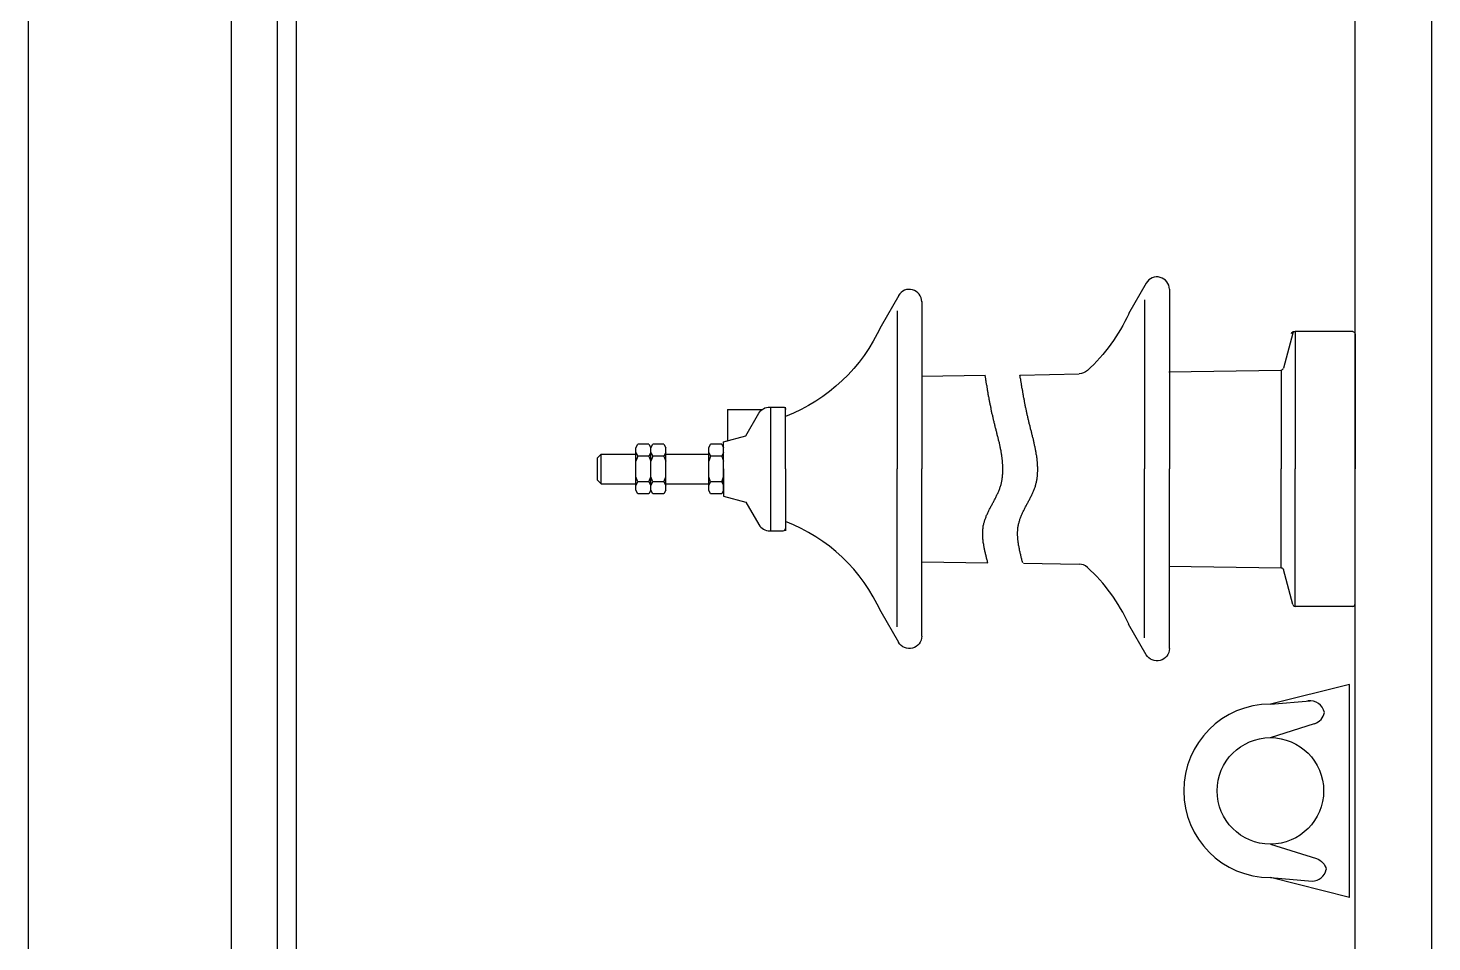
# Model space of a CAD drawing. Header units: millimetres. Extents: x -32 to 1412, y -324 to 2887.
# Drawn here: x 517.63 to 524.96, y 1898.16 to 1902.93 of the extents above; entities that cross this region are included whole.
import ezdxf

# ---------------------------------------------------------------- set-up
doc = ezdxf.new("R2010")
doc.units = ezdxf.units.MM
doc.header["$LTSCALE"] = 0.5
doc.layers.get('0').update_dxf_attribs({"linetype": 'CONTINUOUS'})
doc.layers.add('AM_0', color=7, linetype='ByBlock')
doc.layers.add('ESTRUTURA', color=7, linetype='ByBlock')

# ---------------------------------------------------------------- blocks, each defined once
blk = doc.blocks.new('TRANSF_FRENTE_INOX_OLEO_DX')
for points in [[(367.09, 1410.81, 0), (367.55, 1410.9, 0), (368.01, 1411, 0), (368.47, 1411.09, 0), (368.93, 1411.29, 0), (369.39, 1411.38, 0), (369.85, 1411.48, 0), (370.3, 1411.57, 0), (370.76, 1411.67, 0), (371.22, 1411.77, 0), (371.67, 1411.96, 0), (372.13, 1412.05, 0), (372.59, 1412.15, 0), (373.05, 1412.25, 0), (373.51, 1412.34, 0), (373.96, 1412.44, 0), (374.41, 1412.53, 0), (374.87, 1412.63, 0), (375.32, 1412.73, 0), (375.77, 1412.82, 0), (376.22, 1412.82, 0), (376.68, 1412.92, 0), (377.13, 1413.01, 0), (377.58, 1413.11, 0), (378.03, 1413.11, 0), (378.48, 1413.21, 0), (378.93, 1413.21, 0), (379.37, 1413.3, 0), (379.82, 1413.3, 0), (380.26, 1413.3, 0), (380.71, 1413.4, 0), (381.16, 1413.4, 0), (381.6, 1413.4, 0), (382.04, 1413.4, 0), (382.48, 1413.4, 0), (382.91, 1413.4, 0), (383.36, 1413.4, 0), (383.79, 1413.4, 0), (384.23, 1413.3, 0), (384.66, 1413.3, 0), (385.09, 1413.21, 0), (385.53, 1413.21, 0), (385.96, 1413.11, 0), (386.38, 1413.11, 0), (386.81, 1413.01, 0), (387.23, 1412.92, 0), (387.66, 1412.82, 0), (388.08, 1412.73, 0), (388.5, 1412.53, 0), (388.92, 1412.44, 0), (389.35, 1412.34, 0), (389.76, 1412.15, 0), (390.17, 1412.05, 0), (390.59, 1411.86, 0), (391.01, 1411.67, 0), (391.42, 1411.57, 0), (391.83, 1411.38, 0), (392.25, 1411.19, 0), (392.65, 1411, 0), (393.06, 1410.81, 0), (393.47, 1410.61, 0), (393.88, 1410.42, 0), (394.29, 1410.23, 0), (394.69, 1410.04, 0), (395.11, 1409.85, 0), (395.51, 1409.56, 0), (395.91, 1409.37, 0), (396.33, 1409.17, 0), (396.73, 1408.98, 0), (397.13, 1408.69, 0), (397.53, 1408.5, 0), (397.95, 1408.31, 0), (398.35, 1408.12, 0), (398.75, 1407.83, 0), (399.16, 1407.64, 0), (399.57, 1407.45, 0), (399.97, 1407.25, 0), (400.38, 1406.97, 0), (400.79, 1406.77, 0), (401.19, 1406.58, 0), (401.61, 1406.39, 0), (402.02, 1406.2, 0), (402.42, 1406.01, 0), (402.83, 1405.81, 0), (403.25, 1405.62, 0), (403.66, 1405.43, 0), (404.07, 1405.24, 0), (404.49, 1405.05, 0), (404.9, 1404.85, 0), (405.31, 1404.76, 0), (405.73, 1404.57, 0), (406.15, 1404.47, 0), (406.57, 1404.28, 0), (406.99, 1404.18, 0), (407.41, 1403.99, 0), (407.84, 1403.89, 0), (408.26, 1403.8, 0), (408.68, 1403.7, 0), (409.11, 1403.61, 0), (409.53, 1403.51, 0), (409.97, 1403.41, 0), (410.4, 1403.32, 0), (410.83, 1403.22, 0), (411.26, 1403.22, 0), (411.69, 1403.13, 0), (412.13, 1403.13, 0), (412.57, 1403.03, 0), (413, 1403.03, 0), (413.44, 1402.93, 0), (413.87, 1402.93, 0), (414.32, 1402.93, 0), (414.76, 1402.93, 0), (415.2, 1402.93, 0), (415.64, 1402.93, 0), (416.08, 1402.93, 0), (416.53, 1402.93, 0), (416.97, 1402.93, 0), (417.42, 1402.93, 0), (417.87, 1402.93, 0), (418.31, 1402.93, 0), (418.76, 1403.03, 0), (419.21, 1403.03, 0), (419.65, 1403.13, 0), (420.1, 1403.13, 0), (420.56, 1403.13, 0), (421.01, 1403.22, 0), (421.46, 1403.32, 0), (421.91, 1403.32, 0), (422.36, 1403.41, 0), (422.82, 1403.51, 0), (423.27, 1403.51, 0), (423.72, 1403.61, 0), (424.17, 1403.7, 0), (424.64, 1403.8, 0), (425.09, 1403.8, 0), (425.54, 1403.89, 0), (426, 1403.99, 0), (426.45, 1404.09, 0), (426.91, 1404.18, 0), (427.36, 1404.28, 0), (427.82, 1404.37, 0), (428.27, 1404.47, 0), (428.73, 1404.57, 0), (429.2, 1404.66, 0), (429.65, 1404.76, 0), (430.11, 1404.85, 0), (430.56, 1405.05, 0), (431.02, 1405.14, 0), (431.48, 1405.24, 0), (431.93, 1405.33, 0), (432.39, 1405.43, 0), (432.85, 1405.53, 0), (433.3, 1405.72, 0), (433.77, 1405.81, 0), (434.22, 1405.91, 0), (434.68, 1406.01, 0), (435.14, 1406.1, 0), (435.59, 1406.29, 0), (436.05, 1406.39, 0), (436.5, 1406.49, 0), (436.96, 1406.58, 0), (437.41, 1406.68, 0), (437.86, 1406.87, 0), (438.33, 1406.97, 0), (438.78, 1407.06, 0), (439.23, 1407.16, 0), (439.69, 1407.25, 0), (440.14, 1407.45, 0), (440.59, 1407.54, 0), (441.04, 1407.64, 0), (441.49, 1407.73, 0), (441.94, 1407.83, 0), (442.4, 1407.93, 0), (442.85, 1408.02, 0), (443.3, 1408.12, 0), (443.75, 1408.21, 0), (444.19, 1408.31, 0), (444.64, 1408.5, 0), (445.09, 1408.6, 0), (445.53, 1408.69, 0), (445.99, 1408.79, 0), (446.43, 1408.89, 0), (446.88, 1408.98, 0), (447.32, 1409.08, 0), (447.77, 1409.08, 0), (448.21, 1409.17, 0), (448.65, 1409.27, 0), (449.1, 1409.37, 0), (449.55, 1409.46, 0), (449.99, 1409.56, 0), (450.43, 1409.65, 0), (450.87, 1409.75, 0), (451.31, 1409.85, 0), (451.76, 1409.94, 0), (452.2, 1410.04, 0), (452.64, 1410.04, 0), (453.08, 1410.13, 0), (453.52, 1410.23, 0), (453.96, 1410.33, 0), (454.41, 1410.42, 0), (454.85, 1410.52, 0), (455.29, 1410.52, 0), (455.73, 1410.61, 0), (456.16, 1410.71, 0), (456.6, 1410.81, 0), (457.05, 1410.9, 0), (457.49, 1410.9, 0), (457.92, 1411, 0), (458.36, 1411.09, 0), (458.8, 1411.19, 0), (459.23, 1411.19, 0), (459.68, 1411.29, 0), (460.12, 1411.38, 0), (460.55, 1411.48, 0), (460.99, 1411.57, 0), (461.43, 1411.57, 0), (461.86, 1411.67, 0), (462.31, 1411.77, 0), (462.74, 1411.86, 0), (463.18, 1411.86, 0), (463.62, 1411.96, 0), (464.05, 1412.05, 0), (464.49, 1412.15, 0), (464.93, 1412.15, 0)], [(367.09, 1392.57, 0), (367.55, 1392.76, 0), (368.01, 1392.85, 0), (368.47, 1392.95, 0), (368.93, 1393.05, 0), (369.39, 1393.14, 0), (369.85, 1393.33, 0), (370.3, 1393.43, 0), (370.76, 1393.53, 0), (371.22, 1393.62, 0), (371.67, 1393.72, 0), (372.13, 1393.81, 0), (372.59, 1393.91, 0), (373.05, 1394.01, 0), (373.51, 1394.2, 0), (373.96, 1394.29, 0), (374.41, 1394.29, 0), (374.87, 1394.39, 0), (375.32, 1394.49, 0), (375.77, 1394.58, 0), (376.22, 1394.68, 0), (376.68, 1394.77, 0), (377.13, 1394.77, 0), (377.58, 1394.87, 0), (378.03, 1394.97, 0), (378.48, 1394.97, 0), (378.93, 1395.06, 0), (379.37, 1395.06, 0), (379.82, 1395.16, 0), (380.26, 1395.16, 0), (380.71, 1395.16, 0), (381.16, 1395.25, 0), (381.6, 1395.25, 0), (382.04, 1395.25, 0), (382.48, 1395.25, 0), (382.91, 1395.25, 0), (383.36, 1395.25, 0), (383.79, 1395.16, 0), (384.23, 1395.16, 0), (384.66, 1395.16, 0), (385.09, 1395.06, 0), (385.53, 1395.06, 0), (385.96, 1394.97, 0), (386.38, 1394.87, 0), (386.81, 1394.77, 0), (387.23, 1394.68, 0), (387.66, 1394.58, 0), (388.08, 1394.49, 0), (388.5, 1394.39, 0), (388.92, 1394.29, 0), (389.35, 1394.1, 0), (389.76, 1394.01, 0), (390.17, 1393.81, 0), (390.59, 1393.72, 0), (391.01, 1393.53, 0), (391.42, 1393.33, 0), (391.83, 1393.14, 0), (392.25, 1393.05, 0), (392.65, 1392.85, 0), (393.06, 1392.66, 0), (393.47, 1392.47, 0), (393.88, 1392.28, 0), (394.29, 1391.99, 0), (394.69, 1391.8, 0), (395.11, 1391.61, 0), (395.51, 1391.41, 0), (395.91, 1391.22, 0), (396.33, 1391.03, 0), (396.73, 1390.74, 0), (397.13, 1390.55, 0), (397.53, 1390.36, 0), (397.95, 1390.17, 0), (398.35, 1389.88, 0), (398.75, 1389.69, 0), (399.16, 1389.49, 0), (399.57, 1389.3, 0), (399.97, 1389.01, 0), (400.38, 1388.82, 0), (400.79, 1388.63, 0), (401.19, 1388.44, 0), (401.61, 1388.25, 0), (402.02, 1388.05, 0), (402.42, 1387.77, 0), (402.83, 1387.57, 0), (403.25, 1387.38, 0), (403.66, 1387.29, 0), (404.07, 1387.09, 0), (404.49, 1386.9, 0), (404.9, 1386.71, 0), (405.31, 1386.52, 0), (405.73, 1386.42, 0), (406.15, 1386.23, 0), (406.57, 1386.13, 0), (406.99, 1385.94, 0), (407.41, 1385.85, 0), (407.84, 1385.75, 0), (408.26, 1385.65, 0), (408.68, 1385.46, 0), (409.11, 1385.37, 0), (409.53, 1385.37, 0), (409.97, 1385.27, 0), (410.4, 1385.17, 0), (410.83, 1385.08, 0), (411.26, 1384.98, 0), (411.69, 1384.98, 0), (412.13, 1384.89, 0), (412.57, 1384.89, 0), (413, 1384.79, 0), (413.44, 1384.79, 0), (413.87, 1384.79, 0), (414.32, 1384.79, 0), (414.76, 1384.69, 0), (415.2, 1384.69, 0), (415.64, 1384.69, 0), (416.08, 1384.69, 0), (416.53, 1384.69, 0), (416.97, 1384.69, 0), (417.42, 1384.79, 0), (417.87, 1384.79, 0), (418.31, 1384.79, 0), (418.76, 1384.79, 0), (419.21, 1384.89, 0), (419.65, 1384.89, 0), (420.1, 1384.98, 0), (420.56, 1384.98, 0), (421.01, 1385.08, 0), (421.46, 1385.08, 0), (421.91, 1385.17, 0), (422.36, 1385.17, 0), (422.82, 1385.27, 0), (423.27, 1385.37, 0), (423.72, 1385.46, 0), (424.17, 1385.46, 0), (424.64, 1385.56, 0), (425.09, 1385.65, 0), (425.54, 1385.75, 0), (426, 1385.85, 0), (426.45, 1385.94, 0), (426.91, 1386.04, 0), (427.36, 1386.13, 0), (427.82, 1386.23, 0), (428.27, 1386.33, 0), (428.73, 1386.42, 0), (429.2, 1386.52, 0), (429.65, 1386.61, 0), (430.11, 1386.71, 0), (430.56, 1386.81, 0), (431.02, 1386.9, 0), (431.48, 1387, 0), (431.93, 1387.19, 0), (432.39, 1387.29, 0), (432.85, 1387.38, 0), (433.3, 1387.48, 0), (433.77, 1387.57, 0), (434.22, 1387.77, 0), (434.68, 1387.86, 0), (435.14, 1387.96, 0), (435.59, 1388.05, 0), (436.05, 1388.15, 0), (436.5, 1388.34, 0), (436.96, 1388.44, 0), (437.41, 1388.53, 0), (437.86, 1388.63, 0), (438.33, 1388.73, 0), (438.78, 1388.92, 0), (439.23, 1389.01, 0), (439.69, 1389.11, 0), (440.14, 1389.21, 0), (440.59, 1389.3, 0), (441.04, 1389.4, 0), (441.49, 1389.59, 0), (441.94, 1389.69, 0), (442.4, 1389.78, 0), (442.85, 1389.88, 0), (443.3, 1389.97, 0), (443.75, 1390.07, 0), (444.19, 1390.17, 0), (444.64, 1390.26, 0), (445.09, 1390.36, 0), (445.53, 1390.45, 0), (445.99, 1390.55, 0), (446.43, 1390.65, 0), (446.88, 1390.74, 0), (447.32, 1390.84, 0), (447.77, 1390.93, 0), (448.21, 1391.03, 0), (448.65, 1391.13, 0), (449.1, 1391.22, 0), (449.55, 1391.32, 0), (449.99, 1391.41, 0), (450.43, 1391.51, 0), (450.87, 1391.61, 0), (451.31, 1391.61, 0), (451.76, 1391.7, 0), (452.2, 1391.8, 0), (452.64, 1391.89, 0), (453.08, 1391.99, 0), (453.52, 1392.09, 0), (453.96, 1392.18, 0), (454.41, 1392.18, 0), (454.85, 1392.28, 0), (455.29, 1392.37, 0), (455.73, 1392.47, 0), (456.16, 1392.57, 0), (456.6, 1392.57, 0), (457.05, 1392.66, 0), (457.49, 1392.76, 0), (457.92, 1392.85, 0), (458.36, 1392.95, 0), (458.8, 1392.95, 0), (459.23, 1393.05, 0), (459.68, 1393.14, 0), (460.12, 1393.24, 0), (460.55, 1393.24, 0), (460.99, 1393.33, 0), (461.43, 1393.43, 0), (461.86, 1393.53, 0), (462.31, 1393.53, 0), (462.74, 1393.62, 0), (463.18, 1393.72, 0), (463.62, 1393.81, 0), (464.05, 1393.81, 0), (464.49, 1393.91, 0), (464.93, 1394.01, 0)]]:
    blk.add_polyline3d(points)
at = {"layer": 'AM_0', "color": 7}
for p, q in [((408.27, 1612.54), (410.21, 1614.48)), ((408.27, 1612.54), (408.27, 1594.34)), ((408.27, 1612.54), (423.77, 1612.54)), ((410.21, 1614.48), (421.84, 1614.48)), ((423.77, 1612.54), (421.84, 1614.48)), ((423.77, 1612.54), (423.77, 1594.34)), ((403.08, 1593.37), (405.02, 1594.34)), ((403.08, 1587.55), (403.08, 1593.37)), ((405.02, 1594.34), (427.02, 1594.34)), ((407.37, 1594.34), (409.31, 1593.37)), ((408.27, 1594.34), (423.77, 1594.34)), ((409.31, 1593.37), (411.89, 1594.34)), ((409.31, 1587.55), (409.31, 1593.37)), ((422.73, 1593.37), (420.15, 1594.34)), ((424.67, 1594.34), (422.73, 1593.37)), ((422.73, 1587.55), (422.73, 1593.37)), ((427.02, 1594.34), (428.96, 1593.37)), ((428.96, 1587.55), (428.96, 1593.37)), ((405.02, 1586.58), (403.08, 1587.55)), ((403.08, 1585.62), (405.02, 1586.58)), ((403.08, 1579.8), (403.08, 1585.62)), ((405.02, 1586.58), (427.02, 1586.58)), ((409.31, 1587.55), (407.37, 1586.58)), ((407.37, 1586.58), (409.31, 1585.62)), ((409.31, 1587.55), (411.89, 1586.58)), ((409.31, 1585.62), (411.89, 1586.58)), ((409.31, 1579.8), (409.31, 1585.62)), ((422.73, 1587.55), (420.15, 1586.58)), ((422.73, 1585.62), (420.15, 1586.58)), ((424.67, 1586.58), (422.73, 1587.55)), ((424.67, 1586.58), (422.73, 1585.62)), ((422.73, 1579.8), (422.73, 1585.62)), ((428.96, 1587.55), (427.02, 1586.58)), ((427.02, 1586.58), (428.96, 1585.62)), ((428.96, 1579.8), (428.96, 1585.62)), ((405.02, 1578.83), (403.08, 1579.8)), ((405.02, 1578.83), (427.02, 1578.83)), ((409.31, 1579.8), (407.37, 1578.83)), ((408.27, 1578.83), (408.27, 1556.34)), ((408.27, 1578.83), (423.77, 1578.83)), ((409.31, 1579.8), (411.89, 1578.83)), ((422.73, 1579.8), (420.15, 1578.83)), ((424.67, 1578.83), (422.73, 1579.8)), ((423.77, 1578.83), (423.77, 1556.34)), ((428.96, 1579.8), (427.02, 1578.83)), ((403.08, 1555.37), (405.02, 1556.34)), ((403.08, 1549.55), (403.08, 1555.37)), ((405.02, 1556.34), (427.02, 1556.34)), ((407.37, 1556.34), (409.31, 1555.37)), ((408.27, 1556.34), (423.77, 1556.34)), ((409.31, 1555.37), (411.89, 1556.34)), ((409.31, 1549.55), (409.31, 1555.37)), ((422.73, 1555.37), (420.15, 1556.34)), ((424.67, 1556.34), (422.73, 1555.37)), ((422.73, 1549.55), (422.73, 1555.37)), ((427.02, 1556.34), (428.96, 1555.37)), ((428.96, 1549.55), (428.96, 1555.37)), ((401.81, 1548.59), (398.69, 1536.96)), ((416.02, 1548.59), (401.81, 1548.59)), ((405.02, 1548.59), (403.08, 1549.55)), ((405.02, 1548.59), (427.02, 1548.59)), ((409.31, 1549.55), (407.37, 1548.59)), ((409.31, 1549.55), (411.89, 1548.59)), ((416.02, 1548.59), (430.23, 1548.59)), ((422.73, 1549.55), (420.15, 1548.59)), ((424.67, 1548.59), (422.73, 1549.55)), ((428.96, 1549.55), (427.02, 1548.59)), ((430.23, 1548.59), (433.35, 1536.96)), ((430.23, 1548.59), (430.75, 1546.65)), ((447.03, 1546.65), (430.75, 1546.65)), ((447.03, 1546.65), (447.03, 1528.46)), ((447.03, 1546.65), (447.03, 1528.46)), ((447.03, 1544.44), (447.03, 1530.66)), ((398.69, 1536.96), (386.95, 1530.18)), ((433.35, 1536.96), (445.09, 1530.18)), ((383.72, 1524.58), (383.72, 1517.58)), ((383.72, 1524.04), (448.32, 1524.04)), ((447.03, 1529.65), (447.03, 1529.65)), ((447.03, 1529.06), (447.03, 1529.06)), ((447.03, 1529.06), (447.03, 1529.06)), ((448.32, 1524.58), (448.32, 1517.58)), ((416.02, 1516.29), (383.72, 1516.29)), ((416.02, 1516.29), (448.32, 1516.29)), ((325.55, 1457.28), (341.49, 1466.48)), ((506.5, 1457.28), (490.56, 1466.48)), ((333.62, 1458.15), (416.02, 1458.15)), ((498.42, 1458.15), (416.02, 1458.15)), ((328.69, 1445.23), (416.02, 1445.23)), ((367.62, 1445.23), (367.09, 1410.78)), ((503.35, 1445.23), (416.02, 1445.23)), ((464.42, 1445.23), (464.93, 1412.18)), ((366.8, 1392.16), (366.36, 1363.07)), ((464.93, 1394), (465.68, 1363.07)), ((319.09, 1328.08), (335.03, 1337.29)), ((512.96, 1328.08), (497.02, 1337.29)), ((327.83, 1328.95), (416.02, 1328.95)), ((504.21, 1328.95), (416.02, 1328.95)), ((322.32, 1316.03), (416.02, 1316.03)), ((365.34, 1316.27), (364.44, 1257.79)), ((509.73, 1316.03), (416.02, 1316.03)), ((466.7, 1316.27), (467.6, 1257.79)), ((192.51, 1222.01), (202.84, 1263.35)), ((202.84, 1263.35), (200.99, 1241.56)), ((220.28, 1263.35), (212.7, 1239.3)), ((275.84, 1263.35), (283.12, 1240.29)), ((293.28, 1263.35), (295.06, 1242.55)), ((303.62, 1222.01), (293.28, 1263.35)), ((345.27, 1251.68), (363.48, 1256.56)), ((364.44, 1257.79), (416.02, 1257.79)), ((467.6, 1257.79), (416.02, 1257.79)), ((486.77, 1251.68), (468.56, 1256.56)), ((344.32, 1250.44), (416.02, 1250.44)), ((344.32, 1220.42), (344.32, 1250.44)), ((487.73, 1250.44), (416.02, 1250.44)), ((487.73, 1220.42), (487.73, 1250.44)), ((93.02, 1219.13), (1423.77, 1219.13)), ((345.61, 1219.13), (416.02, 1219.13)), ((486.43, 1219.13), (416.02, 1219.13)), ((93.02, 1179.08), (1423.77, 1179.08))]:
    blk.add_line(p, q, dxfattribs=at)
at = {"layer": 'AM_0'}
for p, q in [((192.51, 1222.01), (303.62, 1222.01)), ((201.81, 1219.13), (255.56, 1219.13))]:
    blk.add_line(p, q, dxfattribs=at)
at = {"layer": 'AM_0', "color": 7}
blk.add_circle((248.06, 1263.35), 27.78, dxfattribs=at)
for centre, radius, start, end in [((390.18, 1524.58), 6.46, 119.99999, 180.00008), ((304.26, 1548.91), 90.44, 294.30341, 338.85593), ((385.01, 1517.58), 1.29, 180, 270), ((503.27, 1451.69), 6.46, 270.00003, 60.00013), ((359.9, 1363.17), 6.46, 317.68005, 359.11853), ((297.8, 1419.71), 90.44, 294.30341, 317.68002), ((509.73, 1322.49), 6.46, 270.00003, 60.00013), ((248.06, 1263.35), 45.22, 0, 179.99998), ((468.89, 1257.81), 1.29, 180.88138, 254.99995), ((345.61, 1250.44), 1.29, 104.99996, 180.00035), ((208.52, 1241.56), 7.49, 180, 258.6825), ((290.26, 1242.55), 7.49, 197.51068, 259.6232), ((287.57, 1242.55), 7.49, 280.33978, 9.78346), ((345.61, 1220.42), 1.29, 180, 270)]:
    blk.add_arc(centre, radius, start, end, dxfattribs=at)
at = {"layer": 'AM_0', "color": 7, "extrusion": (0, 0, -1)}
for centre, radius, start, end in [((-441.86, 1524.58), 6.46, 119.99999, 180.00008), ((-527.78, 1548.91), 90.44, 294.30341, 338.85593), ((-447.03, 1517.58), 1.29, 180, 270), ((-328.78, 1451.69), 6.46, 270.00003, 60.00013), ((-472.14, 1363.17), 6.46, 317.68005, 359.11853), ((-534.24, 1419.71), 90.44, 294.30341, 317.68002), ((-322.32, 1322.49), 6.46, 270.00003, 60.00013), ((-363.15, 1257.81), 1.29, 180.88138, 254.99995), ((-486.43, 1251.04), 1.29, 105.00151, 180.00189), ((-486.43, 1250.44), 1.29, 104.99996, 180.00035), ((-205.57, 1241.56), 7.49, 197.5079, 258.66299), ((-486.43, 1220.42), 1.29, 180, 270)]:
    blk.add_arc(centre, radius, start, end, dxfattribs=at)

msp = doc.modelspace()

# ---------------------------------------------------------------- linework, layer by layer
at = {"layer": 'ESTRUTURA', "linetype": 'Continuous'}
for p, q in [((517.6311, 1907.523), (517.6311, 1889.2873)), ((518.6911, 1907.523), (518.6911, 1896.6539)), ((518.9313, 1907.523), (518.9313, 1897.0663)), ((519.0313, 1897.2381), (519.0313, 1907.523))]:
    msp.add_line(p, q, dxfattribs=at)

# ---------------------------------------------------------------- block references
at = {"xscale": 0.01, "yscale": 0.01, "zscale": 0.01, "rotation": 89.99999999999955}
msp.add_blockref('TRANSF_FRENTE_INOX_OLEO_DX', (536.7459, 1896.4677), dxfattribs=at)
msp.add_blockref('TRANSF_FRENTE_INOX_OLEO_DX', (536.7459, 1896.4677), dxfattribs=at)

doc.saveas('drawing.dxf')
